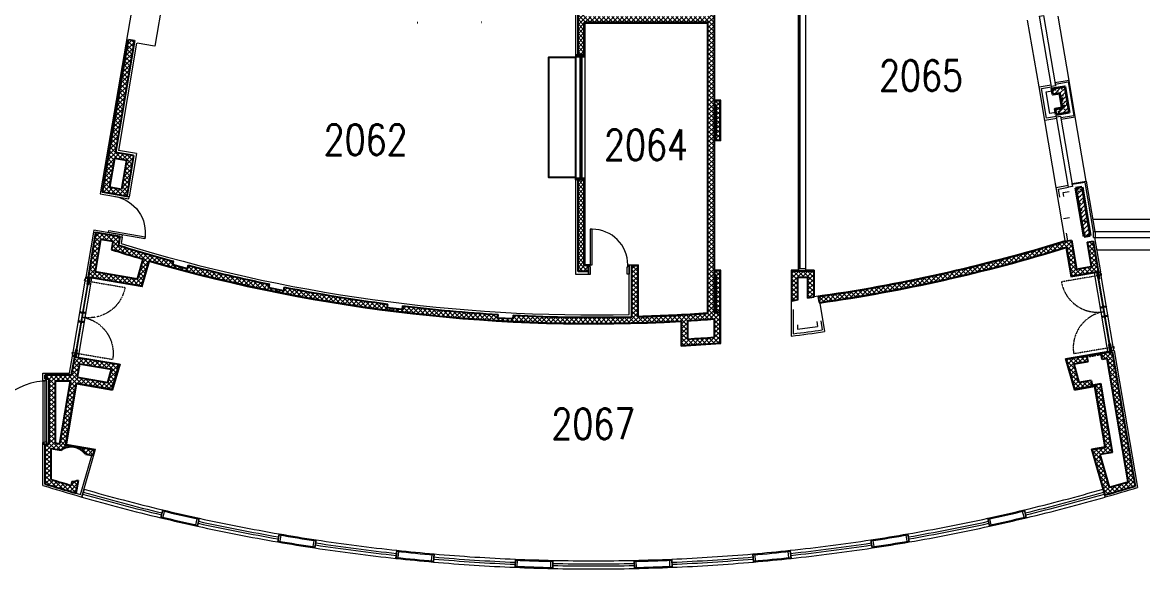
# Model space of a CAD drawing. Header units: inches. Extents: x 342932 to 557958, y 80625 to 242727.
# Drawn here: x 440706 to 468145, y 195420 to 209304 of the extents above; entities that cross this region are included whole.
import ezdxf
from ezdxf.enums import TextEntityAlignment as Align

# ---------------------------------------------------------------- set-up
doc = ezdxf.new("R2010")
doc.units = ezdxf.units.IN
doc.header["$MEASUREMENT"] = 0
doc.linetypes.add('First Floor$0$HIDDEN', pattern=[0.375, 0.25, -0.125])
for name, color, linetype, lineweight in [('0-Cubicles', 8, 'Continuous', 25), ('First Floor$0$A-G250-G-Walls-Low-Level', 251, 'Continuous', 15), ('First Floor$0$A-G250-G-Walls-Precast-Concrete', 251, 'Continuous', 35), ('First Floor$0$A-G250-M-Walls-Blockwork', 7, 'Continuous', 25), ('First Floor$0$A-G250-M-Walls-Glazed-Partitions', 251, 'Continuous', 9), ('First Floor$0$A-G252-H-Internal-Walls', 251, 'Continuous', 9), ('First Floor$0$A-G262-H-Precast-Panel', 251, 'Continuous', 5), ('First Floor$0$A-G312-M-Wall-Cladding-Panel', 7, 'Continuous', 9), ('First Floor$0$A-G312-M-Wall-Finish-Plaster', 7, 'Continuous', 15), ('First Floor$0$A-G321-M-Window', 251, 'Continuous', 9), ('First Floor$0$A-G322-M-Door', 251, 'Continuous', 15), ('First Floor$0$Z-Z001-S-Room-Name-Identification-250', 7, 'Continuous', 15)]:
    doc.layers.add(name, color=color, linetype=linetype, lineweight=lineweight)
doc.styles.add('First Floor$0$Tag-RomanS', font='romans.shx', dxfattribs={"width": 0.8})
pattern_1 = [(45, (361382.11, 239676.52), (-56.1266, 56.1266), []), (135, (361382.11, 239676.52), (-56.1266, -56.1266), [])]

# ---------------------------------------------------------------- blocks, each defined once
blk = doc.blocks.new('First Floor$0$idf door-1000')
at = {"layer": 'First Floor$0$A-G322-M-Door'}
for points in [[(100, 1262), (50, 1262), (50, 362), (100, 362)], [(0, 710), (50, 710), (50, 0), (0, 0)], [(950, 710), (1000, 710), (1000, 0), (950, 0)]]:
    blk.add_lwpolyline(points, close=True, dxfattribs=at)
blk.add_arc((50, 362), 900, 0.011, 90.011, dxfattribs=at)
blk = doc.blocks.new('First Floor$0$d1000-225')
at = {"layer": 'First Floor$0$A-G322-M-Door', "elevation": 0}
for points in [[(88, 1099), (38, 1099), (38, 225), (88, 225)], [(50, 175), (38, 175), (38, 225), (0, 225), (0, 0), (50, 0)], [(950, 175), (962, 175), (962, 225), (1000, 225), (1000, 0), (950, 0)]]:
    blk.add_lwpolyline(points, close=True, dxfattribs=at)
at = {"layer": 'First Floor$0$A-G322-M-Door'}
blk.add_arc((88, 225, 0), 874, 0, 90, dxfattribs=at)
blk = doc.blocks.new('First Floor$0$sac-door-1960')
at = {"layer": 'First Floor$0$A-G322-M-Door', "linetype": 'First Floor$0$HIDDEN', "ltscale": 0.5}
for p, q in [((-887, -19, 0), (-887, 983, 0)), ((903, -19, 0), (903, 983, 0))]:
    blk.add_line(p, q, dxfattribs=at)
at = {"layer": 'First Floor$0$A-G322-M-Door'}
for p, q in [((-972, 150, 0), (988, 150, 0)), ((-972, 97, 0), (-802, 97, 0)), ((-972, 80, 0), (-972, 97, 0)), ((-972, 80, 0), (988, 80, 0)), ((-972, 68, 0), (-972, 80, 0)), ((-972, 68, 0), (988, 68, 0)), ((-972, 68, 0), (-972, 50, 0)), ((-972, 50, 0), (-802, 50, 0)), ((-972, 0, 0), (988, 0, 0)), ((-921, 80, 0), (-921, 97, 0)), ((-921, 68, 0), (-921, 80, 0)), ((-921, 68, 0), (-921, 80, 0)), ((-921, 68, 0), (-921, 50, 0)), ((-802, 97, 0), (-802, 80, 0)), ((-802, 50, 0), (-802, 68, 0)), ((-120, 126, 0), (-120, 80, 0)), ((-120, 21, 0), (-120, 68, 0)), ((-95, 126, 0), (-95, 80, 0)), ((-95, 21, 0), (-95, 68, 0)), ((8, 68, 0), (8, 80, 0)), ((110, 126, 0), (110, 80, 0)), ((110, 21, 0), (110, 68, 0)), ((135, 126, 0), (135, 80, 0)), ((135, 21, 0), (135, 68, 0)), ((988, 97, 0), (818, 97, 0)), ((818, 97, 0), (818, 80, 0)), ((818, 50, 0), (818, 68, 0)), ((988, 50, 0), (818, 50, 0)), ((988, 80, 0), (988, 97, 0)), ((988, 68, 0), (988, 80, 0)), ((988, 68, 0), (988, 50, 0))]:
    blk.add_line(p, q, dxfattribs=at)
at = {"layer": 'First Floor$0$A-G322-M-Door', "color": 8}
for p, q in [((-972, 97, 0), (-972, 150, 0)), ((-972, 0, 0), (-972, 50, 0)), ((988, 97, 0), (988, 150, 0)), ((988, 0, 0), (988, 50, 0))]:
    blk.add_line(p, q, dxfattribs=at)
at = {"layer": 'First Floor$0$A-G322-M-Door'}
for centre in [(-107, 134, 0), (-107, 13, 0), (123, 134, 0), (123, 13, 0)]:
    blk.add_circle(centre, 15, dxfattribs=at)
at = {"layer": 'First Floor$0$A-G322-M-Door', "linetype": 'First Floor$0$HIDDEN', "ltscale": 0.5}
for centre, radius, start, end in [((-890, 85, 0), 898, 359.6708, 89.8143), ((906, 85, 0), 898, 90.1857, 180.3292), ((-887, 68, 0), 86.8, 191.6677, 270), ((903, 68, 0), 86.8, 270, 348.3323)]:
    blk.add_arc(centre, radius, start, end, dxfattribs=at)
blk = doc.blocks.new('First Floor$0$Fire Door 3100-a')
at = {"layer": 'First Floor$0$A-G322-M-Door'}
for p, q in [((58, 54), (58, 42)), ((3042, 54), (3042, 42))]:
    blk.add_line(p, q, dxfattribs=at)
for points in [[(100, 1544), (100, 44), (60, 44), (60, 56), (46, 56), (46, 1544)], [(3000, 1544), (3000, 44), (3040, 44), (3040, 56), (3054, 56), (3054, 1544)]]:
    blk.add_lwpolyline(points, close=True, dxfattribs=at)
for points in [[(58, 54), (0, 54), (0, 0), (100, 0), (100, 42), (58, 42)], [(3042, 54), (3100, 54), (3100, 0), (3000, 0), (3000, 42), (3042, 42)]]:
    blk.add_lwpolyline(points, dxfattribs=at)
for centre, start, end in [((-20, -22), 0.7896, 85.6467), ((3120, -22), 94.3533, 179.2104)]:
    blk.add_arc(centre, 1570, start, end, dxfattribs=at)
blk = doc.blocks.new('First Floor$0$GP29')
at = {"layer": 'First Floor$0$A-G250-G-Walls-Low-Level'}
for p, q in [((-961, 264), (-1016, 72)), ((966, -243), (920, -438))]:
    blk.add_line(p, q, dxfattribs=at)
for radius, start in [(45420, 253.9803), (45220, 253.9804)]:
    blk.add_arc((11518, 43728), radius, start, 256.5057, dxfattribs=at)
at = {"layer": 'First Floor$0$A-G321-M-Window'}
for radius in [45345, 45295]:
    blk.add_arc((11518, 43728), radius, 253.9803, 256.5057, dxfattribs=at)
blk = doc.blocks.new('First Floor$0$tag-roomname')
at = {"lineweight": 18, "ltscale": 0.01, "style": 'First Floor$0$Tag-RomanS', "width": 0.8}
blk.add_attdef('ROOM_NO_2', text='', height=3, dxfattribs=at).set_placement((0, 1.61), align=Align.MIDDLE_CENTER)
at = {"linetype": 'ByBlock', "lineweight": 15, "ltscale": 0.01, "style": 'First Floor$0$Tag-RomanS', "width": 0.8, "flags": 1}
for tag, p in [('ROOM_NAME_1', (0, -2.29)), ('ROOM_NAME_2', (0, -5.74))]:
    blk.add_attdef(tag, text='', height=2.5, dxfattribs=at).set_placement(p, align=Align.MIDDLE_CENTER)

msp = doc.modelspace()

# ---------------------------------------------------------------- hatches: boundary and pattern name
at = {"layer": 'First Floor$0$A-G252-H-Internal-Walls'}
h = msp.add_hatch(dxfattribs=at)
h.set_pattern_fill('ANSI37', color=256, scale=25, style=0)
h.set_pattern_definition(pattern_1)
h.paths.add_polyline_path([(457647.1, 209566.5), (457497.1, 209566.5), (457497.1, 209451.5), (454467.1, 209451.5), (454467.1, 211926.5), (454317.1, 211926.5), (454317.1, 208511.5), (454467.1, 208511.5), (454467.1, 209301.5), (457497.1, 209301.5), (457497.1, 202172.7, -0.0109527), (455782.1, 202087.5), (455782.1, 203343.4), (455632.1, 203343.4), (455632.1, 202083.6, -0.0185337), (452727.4, 202121.9), (452722.4, 202031.8), (452353, 202052.1), (452357.9, 202142.2, -0.0149736), (450020.1, 202352.3), (450008.9, 202262.7), (449641.8, 202308.7), (449653, 202398.1, -0.0163816), (447118.6, 202811.7), (447100.7, 202723.2), (446738.1, 202796.6), (446756, 202885, -0.0130279), (444767.4, 203350.6), (444744.1, 203263.4), (444386.6, 203358.8), (444409.9, 203446, -0.0089966), (443055.7, 203840.5), (443091.6, 204050.6), (442499.9, 204151.6), (442313.9, 203060.7), (443631.4, 202836.1), (443810.3, 203458.1, 0.0839894), (456853.9, 201981.7), (456853.9, 201380.8, 0.0059157), (457797.1, 201443), (457797.1, 202195.3, -0.0009595), (457647.1, 202183.7)])
h.paths.add_polyline_path([(457647.1, 202033.3), (457647.1, 201582, -0.0040493), (457003.9, 201539.4), (457003.9, 201990.2, 0.0040958)], flags=16)
h.paths.add_polyline_path([(443666.3, 203499.8), (443524.4, 203006.5), (442487, 203183.4), (442622.5, 203978.5), (442918.5, 203928), (442885.8, 203736.5, 0.0051821)], flags=16)
h = msp.add_hatch(dxfattribs=at)
h.set_pattern_fill('ANSI37', color=256, scale=25, style=0)
h.set_pattern_definition(pattern_1)
h.paths.add_polyline_path([(443454.9, 208862.2), (443307.1, 208887.4), (442667.8, 205137.3), (443260, 205036.4), (443430.8, 206039.5), (442986.7, 206115.2)])
h.paths.add_polyline_path([(442961.5, 205967.3), (443257.7, 205916.8), (443137.3, 205209.5), (442840.9, 205260)], flags=16)
h = msp.add_hatch(dxfattribs=at)
h.set_pattern_fill('ANSI37', color=256, scale=25, style=0)
h.set_pattern_definition([(45, (361382.11, 239466.62), (-56.1266, 56.1266), []), (135, (361382.11, 239466.62), (-56.1266, -56.1266), [])])
h.paths.add_polyline_path([(457797.1, 207381.4), (457647.1, 207381.4), (457647.1, 207281.4), (457697.1, 207281.4), (457697.1, 206511.4), (457647.1, 206511.4), (457647.1, 206411.4), (457797.1, 206411.4)])
h = msp.add_hatch(dxfattribs=at)
h.set_pattern_fill('ANSI37', color=256, scale=25, style=0)
h.set_pattern_definition(pattern_1)
h.paths.add_polyline_path([(454467.1, 205441.5), (454317.1, 205441.5), (454317.1, 203193.4), (454572.1, 203193.4), (454572.1, 203343.4), (454467.1, 203343.4)])
h = msp.add_hatch(dxfattribs=at)
h.set_pattern_fill('ANSI37', color=256, scale=25, style=0)
h.set_pattern_definition(pattern_1)
h.paths.add_polyline_path([(460194.6, 202581.5), (460219.8, 202433.6, 0.039631), (466278.3, 203791.6), (466399, 203083.5), (467059.5, 203196.1), (466932.3, 203942.5), (466784.4, 203917.2), (466886.4, 203318.7), (466521.7, 203256.6), (466400.8, 203966), (466252.9, 203940.7, -0.039784)])
h = msp.add_hatch(dxfattribs=at)
h.set_pattern_fill('ANSI37', color=256, scale=25, style=0)
h.set_pattern_definition(pattern_1)
h.paths.add_polyline_path([(457797.1, 203211.3), (457647.1, 203211.3), (457647.1, 203111.3), (457697.1, 203111.3), (457697.1, 202187.5, 0.0006397), (457797.1, 202195.3)])
h = msp.add_hatch(dxfattribs=at)
h.set_pattern_fill('ANSI37', color=256, scale=25, style=0)
h.set_pattern_definition(pattern_1)
h.paths.add_polyline_path([(460088.8, 203209.3), (459553.8, 203209.3), (459553.8, 202472.3), (459703.8, 202497.8), (459703.8, 203059.3), (459938.8, 203059.3), (459938.8, 202537.9), (460088.8, 202563.4)])
h = msp.add_hatch(dxfattribs=at)
h.set_pattern_fill('ANSI37', color=256, scale=25, style=0)
h.set_pattern_definition(pattern_1)
h.paths.add_polyline_path([(467230.4, 197719.5, 0.0042047), (467961.1, 197936.4), (467398.8, 201235.2), (467127.7, 201189), (467152.9, 201041.1), (467276.2, 201062.1), (467791.1, 198041.5, -0.0026443), (467333.1, 197905.4), (467102.6, 198707.2), (467410, 198759.6), (467122.4, 200446.4), (466905.6, 200409.4), (466885.6, 200526.6), (466593.9, 200476.9), (466465.4, 200923.9), (466807.9, 200982.3), (466782.7, 201130.2), (466274.9, 201043.6), (466486.8, 200306.5), (466979.8, 200390.5), (467236.9, 198882.2), (466912.1, 198826.9)])
h = msp.add_hatch(dxfattribs=at)
h.set_pattern_fill('AR-CONC', color=256, scale=0.5, angle=90, style=0)
h.set_pattern_definition([(140, (361382.11, 239676.52), (7.969543, 91.092334), [9.525, -104.775]), (85, (361382.11, 239676.52), (-95.52832, -17.62141), [7.62, -83.82]), (190.451, (361382.78, 239684.11), (-87.558344, 73.47125), [8.095, -89.045]), (136.1842, (361356.71, 239676.52), (21.02116, 135.53952), [14.2875, -157.1625]), (186.6356, (361358.47, 239687.82), (-123.71278, 118.70212), [12.1425, -133.5675]), (81.184, (361356.71, 239676.52), (-123.71256, 118.7023), [11.43, -125.73]), (111, (361363.06, 239689.22), (51.13276, 75.80744), [9.525, -104.775]), (56, (361363.06, 239689.22), (-92.09398, 30.901014), [7.62, -83.82]), (161.4514, (361367.325, 239695.54), (-40.96143, 106.708245), [8.095, -89.045]), (127.5, (361382.114, 239676.522), (-42.277519, 1.544302), [0, -82.804, 0, -85.09, 0, -84.1375]), (97.5, (361382.114, 239676.52), (-50.090287, 33.409831), [0, -48.514, 0, -80.899, 0, -32.0675]), (57.5, (361382.114, 239648.2), (2.864372, 67.795298), [0, -31.75, 0, -99.06, 0, -131.445]), (47.5, (361382.114, 239635.5), (-12.713246, 74.06459), [0, -41.275, 0, -65.786, 0, -93.345])])
h.paths.add_polyline_path([(467034.4, 201141.5), (467029.2, 201172.2), (466782.7, 201130.2), (466788, 201099.4)])
h.paths.add_polyline_path([(467127.7, 201189), (467029.2, 201172.2), (467034.4, 201141.5), (467133, 201158.3)])
h = msp.add_hatch(dxfattribs=at)
h.set_pattern_fill('ANSI37', color=256, scale=25, style=0)
h.set_pattern_definition(pattern_1)
h.paths.add_polyline_path([(442903.9, 200306.6), (443077.9, 200911.8), (441979.5, 201099), (441903.8, 200654.9), (441257.1, 200654.9), (441257.1, 200566.8), (441357.1, 200566.8), (441357.1, 198964.8), (441257.1, 198964.8), (441257.1, 197988.2, 0.004406), (442022.9, 197758.1), (442078.3, 198082.9, -0.0969764), (441919.5, 198044.4), (441903.3, 197949.4, -0.0028651), (441407.1, 198098.8), (441407.1, 198856.5), (441653.1, 198814.5, -0.4171608), (442248.6, 198713), (442437.4, 198680.8), (442479.2, 198825.9), (441764.9, 198947.6), (442022.2, 200456.9)])
h.paths.add_polyline_path([(442047.4, 200604.7), (442102.2, 200925.9), (442887.4, 200792.1), (442796.8, 200477)], flags=16)
h.paths.add_polyline_path([(441878.2, 200504.9), (441617.1, 198972.8), (441507.1, 198991.6), (441507.1, 200504.9)], flags=16)
at = {"layer": 'First Floor$0$A-G262-H-Precast-Panel'}
h = msp.add_hatch(dxfattribs=at)
h.set_pattern_fill('AR-CONC', color=256, scale=2, style=0)
h.set_pattern_definition([(50, (362642.35, 232283.16), (364.3693, -31.8782), [38.1, -419.1]), (355, (362642.35, 232283.16), (-70.4857, 382.1133), [30.48, -335.28]), (100.451, (362672.7, 232280.5), (293.885, 350.2334), [32.38, -356.18]), (46.1842, (362642.35, 232384.76), (542.158, -84.0847), [57.15, -628.65]), (96.6356, (362687.5, 232377.75), (474.8085, 494.851), [48.57, -534.27]), (351.184, (362642.35, 232384.76), (474.8092, 494.8502), [45.72, -502.92]), (21, (362693.15, 232359.36), (303.2298, -204.531), [38.1, -419.1]), (326, (362693.15, 232359.36), (123.604, 368.3759), [30.48, -335.28]), (71.4514, (362718.4, 232342.3), (426.833, 163.8457), [32.38, -356.18]), (37.5, (362642.35, 232283.16), (6.1772, 169.11008), [0, -331.216, 0, -340.36, 0, -336.55]), (7.5, (362642.35, 232283.16), (133.63933, 200.36115), [0, -194.056, 0, -323.596, 0, -128.27]), (327.5, (362529.06, 232283.16), (271.18119, -11.45749), [0, -127, 0, -396.24, 0, -525.78]), (317.5, (362478.26, 232283.16), (296.25836, 50.853), [0, -165.1, 0, -263.144, 0, -373.38])])
h.paths.add_polyline_path([(466240.3, 207734.4), (465919.9, 207679.8), (465945.1, 207531.9), (466117.6, 207561.3), (466176.4, 207216.3), (466003.9, 207186.9), (466029.1, 207039), (466349.5, 207093.6)])
h = msp.add_hatch(dxfattribs=at)
h.set_pattern_fill('ANSI31', color=256, scale=25, style=0)
h.set_pattern_definition([(45, (362642.345, 232283.16), (-56.1266, 56.1266), [])])
h.paths.add_polyline_path([(466240.3, 207734.4), (465919.9, 207679.8), (465945.1, 207531.9), (466117.6, 207561.3), (466176.4, 207216.3), (466003.9, 207186.9), (466029.1, 207039), (466349.5, 207093.6)])
h = msp.add_hatch(dxfattribs=at)
h.set_pattern_fill('AR-CONC', color=256, scale=2, style=0)
h.set_pattern_definition([(50, (361382.1, 239676.52), (364.3693, -31.8782), [38.1, -419.1]), (355, (361382.1, 239676.52), (-70.4857, 382.1133), [30.48, -335.28]), (100.451, (361412.48, 239673.87), (293.885, 350.2334), [32.38, -356.18]), (46.1842, (361382.1, 239778.1), (542.158, -84.0847), [57.15, -628.65]), (96.6356, (361427.3, 239771.1), (474.8085, 494.851), [48.57, -534.27]), (351.184, (361382.1, 239778.1), (474.8092, 494.8502), [45.72, -502.92]), (21, (361432.9, 239752.72), (303.22976, -204.531), [38.1, -419.1]), (326, (361432.9, 239752.72), (123.604, 368.3759), [30.48, -335.28]), (71.4514, (361458.2, 239735.68), (426.833, 163.8457), [32.38, -356.18]), (37.5, (361382.11, 239676.52), (6.1772, 169.11008), [0, -331.216, 0, -340.36, 0, -336.55]), (7.5, (361382.11, 239676.52), (133.63933, 200.36115), [0, -194.056, 0, -323.596, 0, -128.27]), (327.5, (361268.83, 239676.52), (271.18119, -11.45749), [0, -127, 0, -396.24, 0, -525.78]), (317.5, (361218.03, 239676.52), (296.25836, 50.853), [0, -165.1, 0, -263.144, 0, -373.38])])
h.paths.add_polyline_path([(466660.4, 205269.9), (466512.5, 205244.7), (466715.6, 204053.4), (466863.4, 204078.6)])
h = msp.add_hatch(dxfattribs=at)
h.set_pattern_fill('ANSI31', color=256, scale=25, style=0)
h.set_pattern_definition([(45, (361382.11, 239676.52), (-56.1266, 56.1266), [])])
h.paths.add_polyline_path([(466660.4, 205269.9), (466512.5, 205244.7), (466715.6, 204053.4), (466863.4, 204078.6)])

# ---------------------------------------------------------------- linework, layer by layer
at = {"layer": '0-Cubicles', "color": 251, "elevation": 0}
msp.add_lwpolyline([(454257.1, 205501.5), (453597.1, 205501.5), (453597.1, 208451.5), (454257.1, 208451.5)], close=True, dxfattribs=at)
at = {"layer": '0-Cubicles', "color": 250}
for centre in [(450390.2, 209241.4), (451959.2, 209249.3)]:
    msp.add_arc(centre, 50, 90, 102.54958, dxfattribs=at)
at = {"layer": 'First Floor$0$A-G250-G-Walls-Low-Level'}
for p, q in [((465608.2, 207723, 0), (465329.3, 209359.4, 0)), ((466342.5, 207878.6, 0), (466073.7, 209455.9, 0)), ((466028.3, 205258.6, 0), (465749.4, 206895, 0)), ((466762.6, 205414.2, 0), (466493.7, 206991.4, 0)), ((466922.2, 204477.7), (473925.8, 204477.7)), ((467019.6, 203727.7, 0), (473828.4, 203727.7))]:
    msp.add_line(p, q, dxfattribs=at)
at = {"layer": 'First Floor$0$A-G250-G-Walls-Precast-Concrete'}
for p, q in [((466512.5, 205244.7, 0), (466660.4, 205269.9, 0)), ((466715.6, 204053.4, 0), (466512.5, 205244.7, 0)), ((466660.4, 205269.9, 0), (466863.4, 204078.6, 0)), ((466715.6, 204053.4, 0), (466863.4, 204078.6, 0))]:
    msp.add_line(p, q, dxfattribs=at)
at = {"layer": 'First Floor$0$A-G250-G-Walls-Precast-Concrete', "elevation": 0}
msp.add_lwpolyline([(466349.5, 207093.6), (466029.1, 207039), (466003.9, 207186.9), (466176.4, 207216.3), (466117.6, 207561.3), (465945.1, 207531.9), (465919.9, 207679.8), (466240.3, 207734.4), (466349.5, 207093.6)], dxfattribs=at)
at = {"layer": 'First Floor$0$A-G250-M-Walls-Blockwork'}
for p, q in [((454317.1, 208511.5, 0), (454317.1, 211926.5, 0)), ((457647.1, 209566.5, 0), (457647.1, 202183.7, 0)), ((457497.1, 209301.5, 0), (454467.1, 209301.5, 0)), ((454467.1, 208511.5, 0), (454467.1, 209301.5, 0)), ((457497.1, 202172.7, 0), (457497.1, 209301.5, 0)), ((442667.9, 205137.4, 0), (443307.1, 208887.4, 0)), ((443454.9, 208862.2, 0), (442986.7, 206115.2, 0)), ((443307.1, 208887.4, 0), (443454.9, 208862.2, 0)), ((454467.1, 208511.5, 0), (454317.1, 208511.5, 0)), ((457797.1, 207381.4, 0), (457647.1, 207381.4, 0)), ((457697.1, 207281.4, 0), (457647.1, 207281.4, 0)), ((457697.1, 206511.4, 0), (457697.1, 207281.4)), ((457797.1, 206411.4, 0), (457797.1, 207381.4)), ((457697.1, 206511.4, 0), (457647.1, 206511.4, 0)), ((457797.1, 206411.4, 0), (457647.1, 206411.4, 0)), ((443430.8, 206039.5, 0), (442986.7, 206115.2, 0)), ((442961.5, 205967.3, 0), (442840.9, 205260, 0)), ((443257.7, 205916.8, 0), (442961.5, 205967.3, 0)), ((443257.7, 205916.8, 0), (443137.3, 205209.5, 0)), ((443430.8, 206039.5, 0), (443260, 205036.3, 0)), ((443137.3, 205209.5, 0), (442840.9, 205260, 0)), ((454317.1, 203193.4, 0), (454317.1, 205441.5, 0)), ((454467.1, 203343.4, 0), (454467.1, 205441.5, 0)), ((443260, 205036.4, 0), (442667.8, 205137.3, 0)), ((442499.9, 204151.6), (442313.9, 203060.7)), ((443091.6, 204050.6), (442499.9, 204151.6)), ((442622.5, 203978.5), (442487, 203183.4)), ((442918.5, 203928), (442622.5, 203978.5)), ((442918.5, 203928), (442885.8, 203736.5, 0)), ((443091.6, 204050.6), (443055.7, 203840.5)), ((466252.9, 203940.7), (466400.8, 203966)), ((466400.8, 203966), (466521.7, 203256.6)), ((466784.4, 203917.2, 0), (466932.3, 203942.5, 0)), ((466784.4, 203917.2), (466932.3, 203942.5)), ((466784.4, 203917.2, 0), (466807.7, 203780.9, 0)), ((466784.4, 203917.2), (466886.4, 203318.7)), ((466932.3, 203942.5, 0), (467059.5, 203196.1, 0)), ((466278.3, 203791.6), (466399, 203083.5)), ((466297, 203682, 0), (466320.3, 203545.6, 0)), ((443524.4, 203006.5), (443666.3, 203499.8, 0)), ((443631.4, 202836.1), (443810.3, 203458.1, 0)), ((454572.1, 203343.4, 0), (454467.1, 203343.4, 0)), ((454572.1, 203193.4, 0), (454572.1, 203343.4, 0)), ((455632.1, 202083.6, 0), (455632.1, 203343.4, 0)), ((455632.1, 203343.4, 0), (455782.1, 203343.4, 0)), ((455782.1, 203343.4, 0), (455782.1, 202087.5, 0)), ((443631.4, 202836.1), (442313.9, 203060.7)), ((443524.4, 203006.5), (442487, 203183.4)), ((454572.1, 203193.4, 0), (454317.1, 203193.4, 0)), ((457797.1, 203211.3), (457647.1, 203211.3)), ((457697.1, 203111.3), (457647.1, 203111.3)), ((457697.1, 202187.5, 0), (457697.1, 203111.3, 0)), ((457797.1, 201443, 0), (457797.1, 203211.3, 0)), ((459553.8, 203209.3), (460088.8, 203209.3)), ((459553.8, 202472.3, 0), (459553.8, 203209.3)), ((459703.8, 203059.3), (459938.8, 203059.3)), ((459703.8, 202497.8), (459703.8, 203059.3)), ((459703.8, 202497.8), (459703.8, 203052.3)), ((459938.8, 203059.3), (459938.8, 202537.9)), ((460088.8, 203209.3), (460088.8, 202563.4)), ((466399, 203083.5), (467059.5, 203196.1)), ((466521.7, 203256.6), (466886.4, 203318.7)), ((459703.8, 202497.8), (459553.8, 202472.3, 0)), ((460088.8, 202563.4), (459938.8, 202537.9)), ((460194.6, 202581.5, 0), (460219.8, 202433.6, 0)), ((456853.9, 201380.8), (456853.9, 201981.7)), ((457003.9, 201539.4), (457003.9, 201990.2)), ((457647.1, 202033.3, 0), (457647.1, 201582, 0)), ((466274.9, 201043.6), (466782.7, 201130.2)), ((467127.7, 201189), (466782.7, 201130.2)), ((466807.9, 200982.3), (466782.7, 201130.2)), ((467127.7, 201189), (467398.8, 201235.2)), ((467152.9, 201041.1), (467127.7, 201189)), ((467398.8, 201235.2), (467961.4, 197934.9, 0)), ((441979.5, 201099), (441903.8, 200654.9)), ((443077.9, 200911.8), (441979.5, 201099)), ((442102.2, 200925.9), (442047.4, 200604.7)), ((442887.4, 200792.1), (442102.2, 200925.9)), ((442903.9, 200306.6), (443077.9, 200911.8)), ((466486.8, 200306.5), (466274.9, 201043.6)), ((466807.9, 200982.3), (466465.4, 200923.9)), ((466593.9, 200476.9), (466465.4, 200923.9)), ((467276.2, 201062.1), (467152.9, 201041.1)), ((467791.3, 198040, 0), (467276.2, 201062.1)), ((441903.8, 200654.9), (441257.1, 200654.9)), ((441257.1, 200654.9), (441257.1, 200566.8)), ((442047.4, 200604.7), (442796.8, 200477)), ((442796.8, 200477), (442887.4, 200792.1)), ((441257.1, 200566.8), (441357.1, 200566.8)), ((441357.1, 200566.8), (441357.1, 198964.8)), ((441878.2, 200504.9), (441507.1, 200504.9)), ((441507.1, 200504.9), (441507.1, 198991.6)), ((441878.2, 200504.9), (441617.1, 198972.8)), ((442022.2, 200456.9), (441764.9, 198947.6)), ((442022.2, 200456.9), (442903.9, 200306.6)), ((466979.8, 200390.5), (466486.8, 200306.5)), ((466885.6, 200526.6), (466593.9, 200476.9)), ((467236.9, 198882.2), (466979.8, 200390.5)), ((467410, 198759.6), (467122.4, 200446.4)), ((441257.1, 198964.9), (441257.1, 197988.2, 0)), ((441257.1, 198964.8), (441357.1, 198964.8)), ((441507.1, 198991.6), (441617.1, 198972.8)), ((441764.9, 198947.6), (442479.2, 198825.9)), ((441407.1, 198098.8, 0), (441407.1, 198856.5)), ((441407.1, 198856.5), (441653.1, 198814.5, 0)), ((442248.6, 198713, 0), (442437.4, 198680.8)), ((442437.4, 198680.8), (442479.2, 198825.9)), ((467236.9, 198882.2), (466911.9, 198826.8)), ((467230.8, 197718.3, 0), (466912.1, 198826.9)), ((467410, 198759.6), (467102.6, 198707.2)), ((467333.4, 197904.1, 0), (467102.6, 198707.2)), ((441919.5, 198044.4), (441903.3, 197949.4, 0)), ((442022.9, 197758.1, 0), (442078.3, 198082.9))]:
    msp.add_line(p, q, dxfattribs=at)
at = {"layer": 'First Floor$0$A-G250-M-Walls-Blockwork', "elevation": 0}
for points in [[(454467.1, 205441.5), (454317.1, 205441.5)], [(444767.4, 203350.6), (444744.1, 203263.4), (444386.6, 203358.8), (444409.9, 203446)], [(447118.6, 202811.7), (447100.7, 202723.2), (446738.1, 202796.6), (446756, 202885)], [(450020.1, 202352.3), (450008.9, 202262.7), (449641.8, 202308.7), (449653, 202398.1)], [(452727.4, 202121.9), (452722.4, 202031.8), (452353, 202052.1), (452357.9, 202142.2)]]:
    msp.add_lwpolyline(points, dxfattribs=at)
at = {"layer": 'First Floor$0$A-G250-M-Walls-Blockwork'}
msp.add_lwpolyline([(466885.6, 200526.6), (466905.6, 200409.4), (467123.9, 200446.6)], dxfattribs=at)
for centre, radius, start, end in [((454695.7, 241271, 0), 39078.3, 278.08918, 287.2022), ((454695.7, 241271, 0), 39348.6, 252.53422, 253.72186), ((454695.7, 241271, 0), 39198.6, 252.72554, 254.78736), ((454695.7, 241271, 0), 39228.3, 278.09524, 287.17325), ((454695.7, 241271, 0), 39348.6, 253.94027, 273.14416), ((454695.7, 241271, 0), 39198.6, 255.32818, 258.31378), ((454695.7, 241271, 0), 39198.6, 258.8546, 262.60866), ((454695.7, 241271, 0), 39198.6, 263.14949, 266.58092), ((454695.7, 241271, 0), 39198.6, 267.12174, 271.36887), ((454695.7, 241271, 0), 39198.6, 271.58819, 274.09826), ((454695.7, 241271, 0), 39348.6, 273.36293, 274.30162), ((454695.7, 241271, 0), 39198.6, 274.31811, 274.53802), ((454695.7, 241271, 0), 39948.6, 273.09689, 274.45265), ((454695.7, 241271, 0), 39798.6, 273.32487, 274.25289), ((441900.6, 198469, 0), 425, 35.03868, 125.61462), ((454695.7, 241322.2, 0), 45370, 252.77053, 253.7803), ((454695.7, 241322.2, 0), 45220, 252.91052, 253.56714), ((441900.6, 198469, 0), 425, 272.55244, 294.70852), ((454695.7, 241322.2, 0), 45370, 286.03869, 287.00104), ((454695.7, 241322.2, 0), 45220, 286.22875, 286.83389)]:
    msp.add_arc(centre, radius, start, end, dxfattribs=at)
at = {"layer": 'First Floor$0$A-G250-M-Walls-Glazed-Partitions'}
for p, q in [((454257.1, 208461.5, 0), (454272.7, 208511.5, 0)), ((454257.1, 208461.5, 0), (454292.4, 208511.5, 0)), ((454257.1, 208461.5, 0), (454323.3, 208511.5, 0)), ((454257.1, 208461.5, 0), (454357.1, 208500.2, 0)), ((454257.1, 208461.5, 0), (454357.1, 208475.7, 0)), ((454357.1, 208461.5, 0), (454357.1, 208511.5, 0)), ((454357.1, 208461.5, 0), (454357.1, 205491.5, 0)), ((454372.1, 208461.5, 0), (454372.1, 208496.5, 0)), ((454372.1, 208496.5, 0), (454392.1, 208496.5, 0)), ((454372.1, 208461.5, 0), (454372.1, 205491.5, 0)), ((454392.1, 208496.5, 0), (454392.1, 208461.5, 0)), ((454392.1, 208461.5, 0), (454392.1, 205491.5, 0)), ((454407.1, 208461.5, 0), (454407.1, 208511.5, 0)), ((454407.1, 208461.5, 0), (454422.7, 208511.5, 0)), ((454407.1, 208461.5, 0), (454442.4, 208511.5, 0)), ((454407.1, 208461.5, 0), (454473.3, 208511.5, 0)), ((454407.1, 208461.5, 0), (454482.1, 208490.5, 0)), ((454407.1, 208461.5, 0), (454482.1, 208472.2, 0)), ((454407.1, 208461.5, 0), (454407.1, 205491.5, 0)), ((454257.1, 205491.5, 0), (454272.7, 205441.5, 0)), ((454257.1, 205491.5, 0), (454357.1, 205477.3, 0)), ((454257.1, 205491.5, 0), (454292.4, 205441.5, 0)), ((454257.1, 205491.5, 0), (454323.3, 205441.5, 0)), ((454257.1, 205491.5, 0), (454357.1, 205452.8, 0)), ((454357.1, 205491.5, 0), (454357.1, 205441.5, 0)), ((454372.1, 205491.5, 0), (454372.1, 205456.5, 0)), ((454372.1, 205456.5, 0), (454392.1, 205456.5, 0)), ((454392.1, 205456.5, 0), (454392.1, 205491.5, 0)), ((454407.1, 205491.5, 0), (454407.1, 205441.5, 0)), ((454407.1, 205491.5, 0), (454422.7, 205441.5, 0)), ((454407.1, 205491.5, 0), (454482.1, 205480.9, 0)), ((454407.1, 205491.5, 0), (454442.4, 205441.5, 0)), ((454407.1, 205491.5, 0), (454473.3, 205441.5, 0)), ((454407.1, 205491.5, 0), (454482.1, 205462.5, 0))]:
    msp.add_line(p, q, dxfattribs=at)
at = {"layer": 'First Floor$0$A-G250-M-Walls-Glazed-Partitions', "elevation": 0}
for points in [[(454482.1, 208461.5), (454482.1, 208511.5), (454257.1, 208511.5), (454257.1, 208461.5)], [(454482.1, 205491.5), (454482.1, 205441.5), (454257.1, 205441.5), (454257.1, 205491.5)]]:
    msp.add_lwpolyline(points, close=True, dxfattribs=at)
at = {"layer": 'First Floor$0$A-G250-M-Walls-Glazed-Partitions'}
for centre, radius, start, end in [((454257.1, 208461.5, 0), 30.7, 0, 90), ((454257.1, 208461.5, 0), 7.62, 0, 90), ((454257.1, 208461.5, 0), 55.1, 0, 65.08281), ((454257.1, 208461.5, 0), 65, 0, 50.27284), ((454257.1, 208461.5, 0), 92.3, 0, 32.80092), ((454257.1, 208461.5, 0), 106.4, 19.99109, 28.02605), ((454407.1, 208461.5, 0), 30.7, 0, 90), ((454407.1, 208461.5, 0), 7.62, 0, 90), ((454407.1, 208461.5, 0), 55.1, 0, 65.08281), ((454407.1, 208461.5, 0), 65, 0, 50.27284), ((454407.1, 208461.5, 0), 84.4, 27.36297, 36.3044), ((454257.1, 205491.5, 0), 7.62, 270, 0), ((454257.1, 205491.5, 0), 30.7, 270, 0), ((454257.1, 205491.5, 0), 55.1, 294.91719, 0), ((454257.1, 205491.5, 0), 65, 309.72716, 0), ((454257.1, 205491.5, 0), 92.3, 327.19908, 0), ((454257.1, 205491.5, 0), 106.4, 331.97395, 340.00891), ((454407.1, 205491.5, 0), 7.62, 270, 0), ((454407.1, 205491.5, 0), 30.7, 270, 0), ((454407.1, 205491.5, 0), 55.1, 294.91719, 0), ((454407.1, 205491.5, 0), 65, 309.72716, 0), ((454407.1, 205491.5, 0), 84.4, 323.6956, 332.63703)]:
    msp.add_arc(centre, radius, start, end, dxfattribs=at)
at = {"layer": 'First Floor$0$A-G312-M-Wall-Cladding-Panel'}
msp.add_line((466942.9, 204177.7, 0), (466973.3, 204177.7, 0), dxfattribs=at)
at = {"layer": 'First Floor$0$A-G312-M-Wall-Cladding-Panel', "elevation": 0}
for points in [[(466148.7, 206932.6), (466493.7, 206991.4), (466342.5, 207878.6), (465997.5, 207819.8), (466002.5, 207790.2), (466318, 207844), (466459.1, 207016), (466143.7, 206962.2), (466148.7, 206932.6)], [(466942.9, 204177.7), (466738.1, 205379.6), (466422.6, 205325.8), (466417.6, 205355.4), (466762.6, 205414.2), (466973.3, 204177.7)]]:
    msp.add_lwpolyline(points, dxfattribs=at)
at = {"layer": 'First Floor$0$A-G312-M-Wall-Finish-Plaster'}
for p, q in [((454257.1, 211866.5, 0), (454257.1, 203133.4, 0)), ((443618.8, 211013.9), (442618.6, 205145.8, 0)), ((444318.7, 210894.6), (443947.6, 208717.4, 0)), ((457662.1, 209566.5, 0), (457662.1, 207396.4)), ((454482.1, 209286.5, 0), (457482.1, 209286.5, 0)), ((454482.1, 209286.5, 0), (454482.1, 203358.4, 0)), ((457482.1, 209286.5, 0), (457482.1, 202186.6, 0)), ((443504, 208793, 0), (443055.9, 206164.2, 0)), ((443937.7, 208719, 0), (443518.8, 208790.5, 0)), ((465608.2, 207723, 0), (465903.9, 207773.4, 0)), ((465749.4, 206895, 0), (465608.2, 207723, 0)), ((465912.3, 207724.2, 0), (465911.5, 207729.1, 0)), ((457812.1, 207396.4), (457662.1, 207396.4, 0)), ((457812.1, 206396.4, 0), (457812.1, 207396.4)), ((466045.1, 206945.4, 0), (465749.4, 206895, 0)), ((466036.7, 206994.7, 0), (466037.5, 206989.7, 0)), ((457812.1, 206396.4, 0), (457662.1, 206396.4, 0)), ((457662.1, 206396.4, 0), (457662.1, 203226.3, 0)), ((443500, 206088.5, 0), (443055.9, 206164.2, 0)), ((443500, 206088.5, 0), (443319.1, 205026.2, 0)), ((466028.3, 205258.6, 0), (466324, 205309, 0)), ((466250.4, 203955.7, 0), (466028.3, 205258.6, 0)), ((466332.4, 205259.7, 0), (466331.6, 205264.6, 0)), ((442667.9, 205137.4, 0), (442618.6, 205145.8, 0)), ((443260, 205036.3, 0), (443319.1, 205026.2, 0)), ((442450.5, 204160), (442262.1, 203054.3)), ((443091.6, 204050.6), (443150.4, 204040.5)), ((443150.4, 204040.5), (443123.4, 203882.4)), ((466270.7, 204134.1), (466302.2, 203949.1, 0)), ((466968.5, 204027.7, 0), (467111.1, 203189.7, 0)), ((466266.4, 203772.2), (466386.8, 203066.2)), ((466285.1, 203662.6, 0), (466308, 203528.3, 0)), ((443642.2, 202819.1), (443820.6, 203439.5, 0)), ((454572.1, 203358.4, 0), (454482.1, 203358.4, 0)), ((454572.1, 203343.4, 0), (454572.1, 203358.4, 0)), ((455572.1, 203358.4, 0), (455797.1, 203358.4, 0)), ((455572.1, 202142.2, 0), (455572.1, 203358.4, 0)), ((455797.1, 202102.9, 0), (455797.1, 203358.4, 0)), ((443642.2, 202819.1), (442262.1, 203054.3)), ((454257.1, 203133.4, 0), (454572.1, 203133.4, 0)), ((454572.1, 203133.4, 0), (454572.1, 203193.4, 0)), ((457812.1, 203226.3), (457662.1, 203226.3)), ((457812.1, 201429.1, 0), (457812.1, 203226.3, 0)), ((459538.8, 203224.3), (459538.8, 201612.1, 0)), ((459712.1, 203224.3, 0), (459538.8, 203224.3)), ((459712.1, 203224.3, 0), (459712.1, 203209.3, 0)), ((460103.8, 203224.3), (459892.1, 203224.3, 0)), ((459892.1, 203224.3, 0), (459892.1, 203209.3, 0)), ((460103.8, 203224.3), (460103.8, 202583.8)), ((466386.8, 203066.2), (467111.1, 203189.7)), ((459588.8, 202266.9, 0), (459588.8, 201668.6, 0)), ((460237.2, 202420.9, 0), (460356.6, 201720.5, 0)), ((456838.9, 201364.9), (456838.9, 201965.8, 0)), ((460162.3, 201967.3, 0), (460182.8, 201847.4, 0)), ((460260.9, 201984.1, 0), (460298.6, 201762.7, 0)), ((459688.8, 201886.6, 0), (459688.8, 201781.8, 0)), ((467442.4, 201257.9), (466255.8, 201055.6)), ((467446.1, 201255.3), (468018, 197900, 0)), ((441861.6, 200704.9, 0), (441932.7, 201122.2, 0)), ((441932.7, 201122.2, 0), (443097, 200923.7, 0)), ((443097, 200923.7, 0), (442914.6, 200289.5, 0)), ((466476.1, 200289.4), (466255.8, 201055.6)), ((441207.1, 200516.8, 0), (441207.1, 200704.9, 0)), ((441207.1, 200704.9, 0), (441861.6, 200704.9, 0)), ((441307.1, 200516.8, 0), (441207.1, 200516.8, 0)), ((441307.1, 198964.8, 0), (441307.1, 200514.9, 0)), ((442034.5, 200439.5), (441782.3, 198959.9)), ((442034.5, 200439.5), (442914.6, 200289.5)), ((466476.1, 200289.4), (466967.5, 200373.2)), ((467219.6, 198894.5), (466967.5, 200373.2)), ((441207.1, 197951.3, 0), (441207.1, 198964.8, 0)), ((441207.1, 198964.8, 0), (441307.1, 198964.8, 0)), ((441782.3, 198959.9), (442498.2, 198837.9)), ((442126.9, 197727.9, 0), (442403, 198687.7)), ((442161.6, 197667.3, 0), (442498.2, 198837.9)), ((467219.6, 198894.5), (466893.1, 198838.8)), ((467229.8, 197667.3), (466893.1, 198838.8)), ((444097, 197156.2, 0), (444143.6, 197350.6, 0)), ((444151.4, 197168.8, 0), (444186.4, 197314.7, 0)), ((465240.3, 197168.9, 0), (465205.3, 197314.8, 0)), ((465294.8, 197156.2, 0), (465248.1, 197350.7, 0)), ((444952.8, 196985.1, 0), (444984.8, 197131.6, 0)), ((444996.3, 196950, 0), (445039, 197145.4, 0)), ((464395.4, 196950, 0), (464352.7, 197145.4, 0)), ((464438.9, 196985.2, 0), (464406.8, 197131.7, 0)), ((446960.8, 196565.7, 0), (446994.9, 196762.8, 0)), ((462430.9, 196565.8, 0), (462396.8, 196762.8, 0)), ((447039.9, 196729.7, 0), (447014.3, 196581.8, 0)), ((447825.9, 196450.1, 0), (447848.5, 196598.4, 0)), ((447871.6, 196417.8, 0), (447901.6, 196615.5, 0)), ((461520.1, 196417.9, 0), (461490, 196615.6, 0)), ((461565.8, 196450.1, 0), (461543.2, 196598.4, 0)), ((462377.4, 196581.9, 0), (462351.8, 196729.7, 0)), ((449856.7, 196160.7, 0), (449878.1, 196359.6, 0)), ((449909.1, 196180.3, 0), (449925.1, 196329.4, 0)), ((450727.5, 196101, 0), (450740.5, 196250.4, 0)), ((450775.2, 196071.8, 0), (450792.4, 196271, 0)), ((458616.5, 196071.8, 0), (458599.3, 196271, 0)), ((458664.2, 196101, 0), (458651.2, 196250.5, 0)), ((459482.6, 196180.3, 0), (459466.6, 196329.5, 0)), ((459534.9, 196160.8, 0), (459513.6, 196359.6, 0)), ((452772.7, 195943, 0), (452781.2, 196142.8, 0)), ((452823.8, 195965.9, 0), (452830.1, 196115.7, 0)), ((453645.6, 195939.4, 0), (453648.9, 196089.4, 0)), ((453695, 195913.3, 0), (453699.4, 196113.2, 0)), ((455696.7, 195913.3, 0), (455692.3, 196113.2, 0)), ((455746.1, 195939.4, 0), (455742.8, 196089.4, 0)), ((456567.9, 195965.9, 0), (456561.6, 196115.7, 0)), ((456619, 195943, 0), (456610.5, 196142.8, 0))]:
    msp.add_line(p, q, dxfattribs=at)
at = {"layer": 'First Floor$0$A-G312-M-Wall-Finish-Plaster', "elevation": 0}
for points in [[(466036.7, 206994.7), (465790.2, 206952.7), (465665.9, 207682.1), (465912.3, 207724.2)], [(466019.9, 207093.3), (465872, 207068), (465781.3, 207600.4), (465929.2, 207625.6)], [(466119.5, 205021.3), (466086, 205217.7), (466332.4, 205259.7)], [(466218, 205038.1), (466201.4, 205135.9), (466349.2, 205161.1)], [(466358.2, 204513.4), (466210.3, 204488.2)]]:
    msp.add_lwpolyline(points, dxfattribs=at)
at = {"layer": 'First Floor$0$A-G312-M-Wall-Finish-Plaster'}
for centre, radius, start, end in [((454695.7, 241271, 0), 39138.6, 252.80201, 271.28311), ((454695.7, 241271, 0), 39063.3, 277.95787, 287.20511), ((454695.7, 241271, 0), 39243.3, 278.11775, 287.14827), ((454695.7, 241271, 0), 39363.6, 253.96211, 273.1211), ((454695.7, 241271, 0), 39183.6, 271.61074, 274.07785), ((454695.7, 241271, 0), 39953.6, 276.96245, 278.14541), ((454695.7, 241271, 0), 39903.6, 277.04355, 278.07167), ((454695.7, 241271, 0), 39803.6, 277.2064, 277.92364), ((454695.7, 241271, 0), 39963.6, 273.07419, 274.47254), ((467443, 201254.7), 3.2, 9.67335, 99.67335), ((454695.7, 241322.2, 0), 45420, 252.72404, 253.98031), ((458049.6, 230211.8), 33814.6, 285.75287, 287.14545), ((454695.7, 241322.2, 0), 45370, 253.7803, 253.91712), ((454695.7, 241322.2, 0), 45245, 256.50566, 257.66962), ((454695.7, 241322.2, 0), 45220, 256.50566, 257.66962), ((454695.7, 241322.2, 0), 45220, 282.3308, 283.4948), ((454695.7, 241322.2, 0), 45245, 282.3308, 283.4948), ((454695.7, 241322.2, 0), 45420, 256.50566, 257.66962), ((454695.7, 241322.2, 0), 45395, 256.50566, 257.66959), ((454695.7, 241322.2, 0), 45395, 282.3308, 283.4948), ((454695.7, 241322.2, 0), 45420, 282.3308, 283.4948), ((454695.7, 241322.2, 0), 45245, 260.19492, 261.35899), ((454695.7, 241322.2, 0), 45220, 260.19492, 261.35893), ((454695.7, 241322.2, 0), 45220, 278.64149, 279.80549), ((454695.7, 241322.2, 0), 45245, 278.64149, 279.80549), ((454695.7, 241322.2, 0), 45420, 260.19492, 261.35893), ((454695.7, 241322.2, 0), 45395, 260.19492, 261.35891), ((454695.7, 241322.2, 0), 45395, 278.64149, 279.80547), ((454695.7, 241322.2, 0), 45420, 278.64149, 279.80549), ((454695.7, 241322.2, 0), 45245, 263.88425, 265.04824), ((454695.7, 241322.2, 0), 45220, 263.88424, 265.04824), ((454695.7, 241322.2, 0), 45220, 274.95218, 276.11618), ((454695.7, 241322.2, 0), 45245, 274.95218, 276.11624), ((454695.7, 241322.2, 0), 45420, 263.88424, 265.04824), ((454695.7, 241322.2, 0), 45395, 263.88424, 265.04823), ((454695.7, 241322.2, 0), 45420, 267.57356, 268.73756), ((454695.7, 241322.2, 0), 45395, 267.57356, 268.73754), ((454695.7, 241322.2, 0), 45245, 267.57356, 268.73762), ((454695.7, 241322.2, 0), 45220, 267.57356, 268.73756), ((454695.7, 241322.2, 0), 45220, 271.26287, 272.42687), ((454695.7, 241322.2, 0), 45245, 271.26287, 272.42693), ((454695.7, 241322.2, 0), 45395, 271.26287, 272.42685), ((454695.7, 241322.2, 0), 45420, 271.26287, 272.42687), ((454695.7, 241322.2, 0), 45395, 274.95218, 276.11616), ((454695.7, 241322.2, 0), 45420, 274.95218, 276.11618)]:
    msp.add_arc(centre, radius, start, end, dxfattribs=at)
at = {"layer": 'First Floor$0$A-G321-M-Window'}
for p, q in [((466939.9, 204177.7, 0), (473908.2, 204177.7)), ((466939.9, 204027.7, 0), (466939.9, 204177.7, 0)), ((466989.9, 204027.7, 0), (466989.9, 204177.7)), ((466939.9, 204027.7), (473908.2, 204027.7))]:
    msp.add_line(p, q, dxfattribs=at)
at = {"layer": 'First Floor$0$A-G321-M-Window', "elevation": 0}
msp.add_lwpolyline([(459752.1, 209566.5), (459752.1, 203259.3), (459722.1, 203259.3), (459722.1, 209566.5), (459752.1, 209566.5)], dxfattribs=at)
for points in [[(465911.5, 207729.1), (465617.4, 209454.2), (465716, 209471), (466010.1, 207745.9)], [(466331.6, 205264.6), (466037.5, 206989.7), (466136.1, 207006.5), (466430.2, 205281.4)]]:
    msp.add_lwpolyline(points, close=True, dxfattribs=at)
at = {"layer": 'First Floor$0$A-G322-M-Door'}
for p, q in [((459712.1, 203209.3, 0), (459712.1, 209566.5, 0)), ((459892.1, 203209.3, 0), (459892.1, 209566.5, 0))]:
    msp.add_line(p, q, dxfattribs=at)
at = {"layer": 'First Floor$0$A-G322-M-Door', "elevation": 0}
msp.add_lwpolyline([(459892.1, 203259.3), (459712.1, 203259.3), (459712.1, 203209.3), (459892.1, 203209.3)], close=True, dxfattribs=at)

# ---------------------------------------------------------------- block references
at = {"layer": 'First Floor$0$A-G321-M-Window'}
for p, rotation in [((466214.3, 197594.3, 0), 29.53862474840379), ((463376.8, 196943.3, 0), 25.82515811005733), ((446014.8, 196943.3, 0), 3.689366119350933), ((460503.2, 196476.7, 0), 22.13584747257056), ((448888.4, 196476.7, 0), 7.378604922627136), ((457605.6, 196196, 0), 18.4465368350837), ((451786.1, 196195.9, 0), 11.06791556011436), ((454695.8, 196102.2, 0), 14.75722619759667)]:
    msp.add_blockref('First Floor$0$GP29', p, dxfattribs=dict(at, rotation=rotation))
msp.add_blockref('First Floor$0$GP29', (443177.2, 197593.8, 0), dxfattribs=at)
at = {"layer": 'First Floor$0$A-G322-M-Door', "xscale": -1}
for name, p, rotation in [('First Floor$0$idf door-1000', (442450.6, 204160, 0), 260.3095112463283), ('First Floor$0$sac-door-1960', (442096.1, 202080.6, 0), 260.3300714798998)]:
    msp.add_blockref(name, p, dxfattribs=dict(at, rotation=rotation))
at = {"layer": 'First Floor$0$A-G322-M-Door'}
for name, p in [('First Floor$0$d1000-225', (454572.1, 203133.4, 0)), ('First Floor$0$Fire Door 3100-a', (438207.1, 198964.8, 0))]:
    msp.add_blockref(name, p, dxfattribs=at)
at = {"layer": 'First Floor$0$A-G322-M-Door', "rotation": 99.67335282334588}
msp.add_blockref('First Floor$0$sac-door-1960', (467277.3, 202215.9, 0), dxfattribs=at)
at = {"layer": 'First Floor$0$Z-Z001-S-Room-Name-Identification-250'}
ref = msp.add_blockref('First Floor$0$tag-roomname', (462717.5, 207596.3), dxfattribs=dict(at, xscale=250, yscale=250, zscale=250))
ref.add_attrib('ROOM_NO_2', '2065', dxfattribs={"layer": '0', "lineweight": 18, "ltscale": 0.01, "height": 750, "style": 'First Floor$0$Tag-RomanS', "width": 0.8}).set_placement((462717.5, 207999.2), align=Align.MIDDLE_CENTER)
ref = msp.add_blockref('First Floor$0$tag-roomname', (449112.1, 206022.5), dxfattribs=dict(at, xscale=250, yscale=250, zscale=250))
ref.add_attrib('ROOM_NO_2', '2062', dxfattribs={"layer": '0', "lineweight": 18, "ltscale": 0.01, "height": 750, "style": 'First Floor$0$Tag-RomanS', "width": 0.8}).set_placement((449112.1, 206425.5), align=Align.MIDDLE_CENTER)
ref = msp.add_blockref('First Floor$0$tag-roomname', (455982.1, 205896.3, 0), dxfattribs=dict(at, xscale=250, yscale=250, zscale=250))
ref.add_attrib('ROOM_NO_2', '2064', dxfattribs={"layer": '0', "lineweight": 18, "ltscale": 0.01, "height": 750, "style": 'First Floor$0$Tag-RomanS', "width": 0.8}).set_placement((455982.1, 206299.2, 0), align=Align.MIDDLE_CENTER)
ref = msp.add_blockref('First Floor$0$tag-roomname', (454692, 199055), dxfattribs=dict(at, xscale=250, yscale=250, zscale=250))
ref.add_attrib('ROOM_NO_2', '2067', dxfattribs={"layer": '0', "lineweight": 18, "ltscale": 0.01, "height": 750, "style": 'First Floor$0$Tag-RomanS', "width": 0.8}).set_placement((454692, 199457.9), align=Align.MIDDLE_CENTER)

doc.saveas('drawing.dxf')
